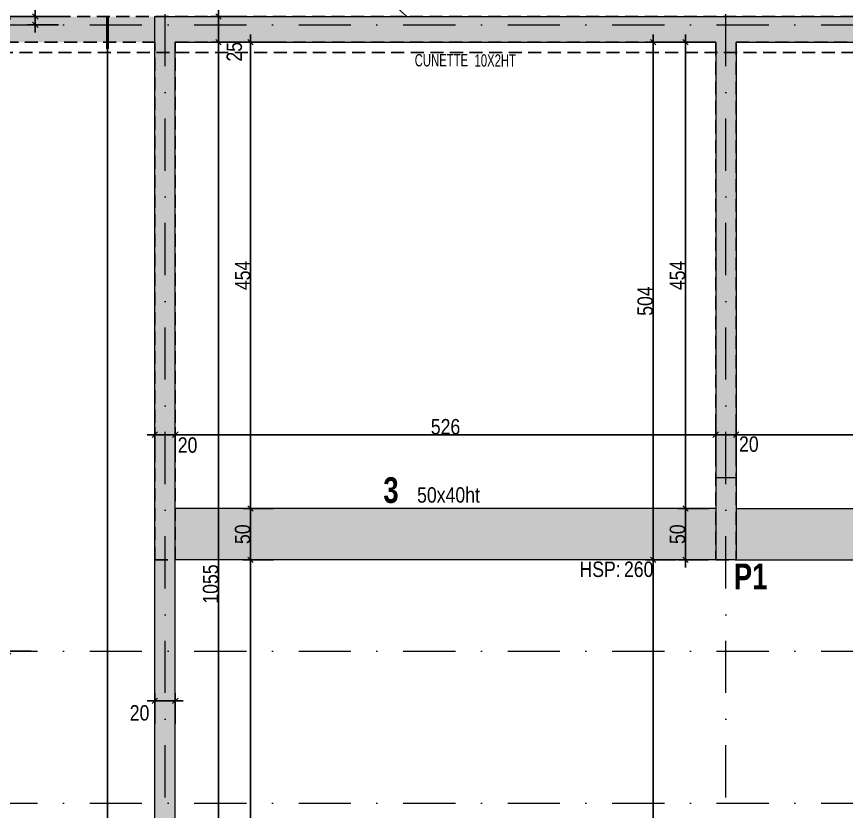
# Model space of a CAD drawing. Header units: centimetres. Extents: x 10803 to 23268, y -4986 to -786.
# Drawn here: x 13405 to 14213, y -2868 to -2094 of the extents above; entities that cross this region are included whole.
import ezdxf
from ezdxf.enums import TextEntityAlignment as Align

# ---------------------------------------------------------------- set-up
doc = ezdxf.new("R2010")
doc.units = ezdxf.units.CM
doc.header["$PDMODE"] = 1
doc.header["$PDSIZE"] = -2
doc.linetypes.add('CACHEX2', pattern=[19.05, 12.7, -6.35])
doc.linetypes.add('TIRETPTX2', pattern=[50.8, 25.4, -12.7, 0, -12.7])
for name, color, linetype in [('01_cote_gen', 4, 'Continuous'), ('01_linteaux', 2, 'Continuous'), ('01_murs_sup', 2, 'CACHEX2'), ('01_poch_BN', 9, 'Continuous'), ('01_poch_murs', 253, 'Continuous'), ('01_poch_poteaux', 250, 'Continuous'), ('01_texte', 230, 'Continuous'), ('AA_COTES', 2, 'Continuous')]:
    doc.layers.add(name, color=color, linetype=linetype)
doc.layers.add('01_murs_coup', color=5, linetype='Continuous', lineweight=60)
doc.layers.add('01_tram_axes', color=2, linetype='TIRETPTX2', lineweight=9)
doc.styles.add('ARIAL NA', font='ARIALN.TTF')
doc.styles.add('Arial Narrow', font='ARIALN.TTF')
doc.styles.add('impact', font='impact.ttf')
doc.styles.add('STYLE2', font='ARIALN.TTF')
doc.dimstyles.new('JB50', dxfattribs={"dimscale": 0.1, "dimtxt": 150, "dimasz": 15, "dimexe": 0.1, "dimexo": 0.1, "dimgap": 0.09, "dimtad": 1, "dimdec": 1, "dimdsep": 46, "dimtxsty": 'STYLE2', "dimblk1": 'BOND_G', "dimblk2": 'BOND_D', "dimsah": 1, "dimcen": 1.5, "dimdle": 0.01, "dimse1": 1, "dimse2": 1, "dimclrd": 4, "dimclre": 2, "dimclrt": 6, "dimazin": 2, "dimtfac": 2.333333, "dimtdec": 1, "dimtix": 1, "dimtmove": 2, "dimatfit": 3, "dimldrblk": 'BOND_G', "dimfxl": 1, "dimtolj": 1, "dimtzin": 0, "dimarcsym": 0})
pattern_1 = [(135, (-5244.812, -7128.725), (-11.22532, 9e-16), [7.9375, -7.9375])]

# ---------------------------------------------------------------- blocks, each defined once
blk = doc.blocks.new('BOND_G')
at = {"layer": 'AA_COTES', "color": 0}
for p, q in [((0, -5), (0, 15)), ((5, 0), (-5, 0)), ((1.77, 1.77), (-1.77, -1.77))]:
    blk.add_line(p, q, dxfattribs=at)
blk = doc.blocks.new('BOND_D')
at = {"layer": 'AA_COTES', "color": 0}
for p, q in [((5, 0), (-5, 0)), ((-1.77, -1.77), (1.77, 1.77)), ((0, 5), (0, -15))]:
    blk.add_line(p, q, dxfattribs=at)
blk = doc.blocks.new('*D1423')
at = {"layer": '01_cote_gen', "color": 4, "lineweight": -2, "transparency": 16777216}
blk.add_line((13540.97, -2500.72), (13557.97, -2500.72), dxfattribs=at)
at = {"layer": 'Defpoints', "color": 0, "lineweight": 0, "transparency": 16777216}
for p in [(13539.47, -2499.55), (13559.47, -2499.55), (13559.47, -2500.72)]:
    blk.add_point(p, dxfattribs=at)
at = {"layer": '01_cote_gen', "color": 4, "lineweight": -2, "transparency": 16777216, "xscale": 1.5, "yscale": 1.5, "zscale": 1.5, "rotation": 180}
blk.add_blockref('BOND_G', (13539.47, -2500.72), dxfattribs=at)
at = {"layer": '01_cote_gen', "color": 4, "lineweight": -2, "transparency": 16777216, "xscale": 1.5, "yscale": 1.5, "zscale": 1.5}
blk.add_blockref('BOND_D', (13559.47, -2500.72), dxfattribs=at)
at = {"layer": '01_cote_gen', "color": 6, "lineweight": 0, "transparency": 16777216, "insert": (13571.4, -2510.91), "char_height": 15, "attachment_point": 5, "style": 'STYLE2'}
blk.add_mtext('\\A1;20', dxfattribs=at)
blk = doc.blocks.new('*D1424')
at = {"layer": '01_cote_gen', "color": 4, "lineweight": -2, "transparency": 16777216}
blk.add_line((13560.97, -2500.72), (14083.97, -2500.72), dxfattribs=at)
at = {"layer": 'Defpoints', "color": 0, "lineweight": 0, "transparency": 16777216}
for p in [(14085.47, -2500.72), (13559.47, -2536.85), (14085.47, -2536.85)]:
    blk.add_point(p, dxfattribs=at)
at = {"layer": '01_cote_gen', "color": 4, "lineweight": -2, "transparency": 16777216, "xscale": 1.5, "yscale": 1.5, "zscale": 1.5, "rotation": 180}
blk.add_blockref('BOND_G', (13559.47, -2500.72), dxfattribs=at)
at = {"layer": '01_cote_gen', "color": 4, "lineweight": -2, "transparency": 16777216, "xscale": 1.5, "yscale": 1.5, "zscale": 1.5}
blk.add_blockref('BOND_D', (14085.47, -2500.72), dxfattribs=at)
at = {"layer": '01_cote_gen', "color": 6, "lineweight": 0, "transparency": 16777216, "insert": (13822.47, -2493.06), "char_height": 15, "attachment_point": 5, "style": 'STYLE2'}
blk.add_mtext('\\A1;526', dxfattribs=at)
blk = doc.blocks.new('*D1425')
at = {"layer": '01_cote_gen', "color": 4, "lineweight": -2, "transparency": 16777216}
blk.add_line((14086.97, -2500.72), (14103.97, -2500.72), dxfattribs=at)
at = {"layer": 'Defpoints', "color": 0, "lineweight": 0, "transparency": 16777216}
for p in [(14105.47, -2500.72), (14105.47, -2515.87), (14085.47, -2536.85)]:
    blk.add_point(p, dxfattribs=at)
at = {"layer": '01_cote_gen', "color": 4, "lineweight": -2, "transparency": 16777216, "xscale": 1.5, "yscale": 1.5, "zscale": 1.5, "rotation": 180}
blk.add_blockref('BOND_G', (14085.47, -2500.72), dxfattribs=at)
at = {"layer": '01_cote_gen', "color": 4, "lineweight": -2, "transparency": 16777216, "xscale": 1.5, "yscale": 1.5, "zscale": 1.5}
blk.add_blockref('BOND_D', (14105.47, -2500.72), dxfattribs=at)
at = {"layer": '01_cote_gen', "color": 6, "lineweight": 0, "transparency": 16777216, "insert": (14117.71, -2509.97), "char_height": 15, "attachment_point": 5, "style": 'STYLE2'}
blk.add_mtext('\\A1;20', dxfattribs=at)
blk = doc.blocks.new('*D1426')
at = {"layer": '01_cote_gen', "color": 4, "lineweight": -2, "transparency": 16777216}
blk.add_line((14106.97, -2500.72), (14617.97, -2500.72), dxfattribs=at)
at = {"layer": 'Defpoints', "color": 0, "lineweight": 0, "transparency": 16777216}
for p in [(14619.47, -2500.72), (14105.47, -2515.87), (14619.47, -2568.3)]:
    blk.add_point(p, dxfattribs=at)
at = {"layer": '01_cote_gen', "color": 4, "lineweight": -2, "transparency": 16777216, "xscale": 1.5, "yscale": 1.5, "zscale": 1.5, "rotation": 180}
blk.add_blockref('BOND_G', (14105.47, -2500.72), dxfattribs=at)
at = {"layer": '01_cote_gen', "color": 4, "lineweight": -2, "transparency": 16777216, "xscale": 1.5, "yscale": 1.5, "zscale": 1.5}
blk.add_blockref('BOND_D', (14619.47, -2500.72), dxfattribs=at)
at = {"layer": '01_cote_gen', "color": 6, "lineweight": 0, "transparency": 16777216, "insert": (14362.47, -2493.06), "char_height": 15, "attachment_point": 5, "style": 'STYLE2'}
blk.add_mtext('\\A1;514', dxfattribs=at)
blk = doc.blocks.new('*D1825')
at = {"layer": '01_cote_gen', "color": 4, "lineweight": -2, "transparency": 16777216}
blk.add_line((13367.37, -3042.11), (13367.37, -2095.11), dxfattribs=at)
at = {"layer": 'Defpoints', "color": 0, "lineweight": 0, "transparency": 16777216}
for p in [(13367.37, -2093.61), (13539.47, -2093.61), (13539.47, -3043.61)]:
    blk.add_point(p, dxfattribs=at)
at = {"layer": '01_cote_gen', "color": 4, "lineweight": -2, "transparency": 16777216, "xscale": 1.5, "yscale": 1.5, "zscale": 1.5}
for name, p, rotation in [('BOND_D', (13367.37, -2093.61), 90), ('BOND_G', (13367.37, -3043.61), 270)]:
    blk.add_blockref(name, p, dxfattribs=dict(at, rotation=rotation))
at = {"layer": '01_cote_gen', "color": 6, "lineweight": 0, "transparency": 16777216, "insert": (13359.7, -2568.61), "char_height": 15, "attachment_point": 5, "rotation": 90, "style": 'STYLE2'}
blk.add_mtext('\\A1;950', dxfattribs=at)
blk = doc.blocks.new('*D1826')
at = {"layer": '01_cote_gen', "color": 4, "lineweight": -2, "transparency": 16777216}
blk.add_line((13396.68, -2710.11), (13396.68, -2095.11), dxfattribs=at)
at = {"layer": 'Defpoints', "color": 0, "lineweight": 0, "transparency": 16777216}
for p in [(13389.87, -2093.61), (13396.68, -2093.61), (13415.03, -2711.61)]:
    blk.add_point(p, dxfattribs=at)
at = {"layer": '01_cote_gen', "color": 4, "lineweight": -2, "transparency": 16777216, "xscale": 1.5, "yscale": 1.5, "zscale": 1.5}
for name, p, rotation in [('BOND_D', (13396.68, -2093.61), 90), ('BOND_G', (13396.68, -2711.61), 270)]:
    blk.add_blockref(name, p, dxfattribs=dict(at, rotation=rotation))
at = {"layer": '01_cote_gen', "color": 6, "lineweight": 0, "transparency": 16777216, "insert": (13389.02, -2402.61), "char_height": 15, "attachment_point": 5, "rotation": 90, "style": 'STYLE2'}
blk.add_mtext('\\A1;618', dxfattribs=at)
blk = doc.blocks.new('*D1827')
at = {"layer": '01_cote_gen', "color": 4, "lineweight": -2, "transparency": 16777216}
blk.add_line((13423.17, -2100.11), (13423.17, -2095.11), dxfattribs=at)
at = {"layer": 'Defpoints', "color": 0, "lineweight": 0, "transparency": 16777216}
for p in [(13423.17, -2093.61), (13470.83, -2093.61), (13476.36, -2101.61)]:
    blk.add_point(p, dxfattribs=at)
at = {"layer": '01_cote_gen', "color": 4, "lineweight": -2, "transparency": 16777216, "xscale": 1.5, "yscale": 1.5, "zscale": 1.5}
for name, p, rotation in [('BOND_D', (13423.17, -2093.61), 90), ('BOND_G', (13423.17, -2101.61), 270)]:
    blk.add_blockref(name, p, dxfattribs=dict(at, rotation=rotation))
at = {"layer": '01_cote_gen', "color": 6, "lineweight": 0, "transparency": 16777216, "insert": (13413.8, -2080.6), "char_height": 15, "attachment_point": 5, "rotation": 90, "style": 'STYLE2'}
blk.add_mtext('\\A1;8', dxfattribs=at)
blk = doc.blocks.new('*D1833')
at = {"layer": '01_cote_gen', "color": 4, "lineweight": -2, "transparency": 16777216}
blk.add_line((13601.52, -3172.11), (13601.52, -2120.11), dxfattribs=at)
at = {"layer": 'Defpoints', "color": 0, "lineweight": 0, "transparency": 16777216}
for p in [(13601.52, -2118.61), (13635.68, -2118.61), (13647.52, -3173.61)]:
    blk.add_point(p, dxfattribs=at)
at = {"layer": '01_cote_gen', "color": 4, "lineweight": -2, "transparency": 16777216, "xscale": 1.5, "yscale": 1.5, "zscale": 1.5}
for name, p, rotation in [('BOND_D', (13601.52, -2118.61), 90), ('BOND_G', (13601.52, -3173.61), 270)]:
    blk.add_blockref(name, p, dxfattribs=dict(at, rotation=rotation))
at = {"layer": '01_cote_gen', "color": 6, "lineweight": 0, "transparency": 16777216, "insert": (13593.85, -2646.11), "char_height": 15, "attachment_point": 5, "rotation": 90, "style": 'STYLE2'}
blk.add_mtext('\\A1;1055', dxfattribs=at)
blk = doc.blocks.new('*D1837')
at = {"layer": '01_cote_gen', "color": 4, "lineweight": -2, "transparency": 16777216}
blk.add_line((13632.67, -3172.11), (13632.67, -2624.11), dxfattribs=at)
at = {"layer": 'Defpoints', "color": 0, "lineweight": 0, "transparency": 16777216}
for p in [(13632.67, -2622.61), (13723.71, -2622.61), (13649.15, -3173.61)]:
    blk.add_point(p, dxfattribs=at)
at = {"layer": '01_cote_gen', "color": 4, "lineweight": -2, "transparency": 16777216, "xscale": 1.5, "yscale": 1.5, "zscale": 1.5}
for name, p, rotation in [('BOND_D', (13632.67, -2622.61), 90), ('BOND_G', (13632.67, -3173.61), 270)]:
    blk.add_blockref(name, p, dxfattribs=dict(at, rotation=rotation))
at = {"layer": '01_cote_gen', "color": 6, "lineweight": 0, "transparency": 16777216, "insert": (13625, -2898.11), "char_height": 15, "attachment_point": 5, "rotation": 90, "style": 'STYLE2'}
blk.add_mtext('\\A1;551', dxfattribs=at)
blk = doc.blocks.new('*D1838')
at = {"layer": '01_cote_gen', "color": 4, "lineweight": -2, "transparency": 16777216}
blk.add_line((13632.67, -2621.11), (13632.67, -2574.11), dxfattribs=at)
at = {"layer": 'Defpoints', "color": 0, "lineweight": 0, "transparency": 16777216}
for p in [(13632.67, -2572.61), (13697.46, -2572.61), (13697.46, -2622.61)]:
    blk.add_point(p, dxfattribs=at)
at = {"layer": '01_cote_gen', "color": 4, "lineweight": -2, "transparency": 16777216, "xscale": 1.5, "yscale": 1.5, "zscale": 1.5}
for name, p, rotation in [('BOND_D', (13632.67, -2572.61), 90), ('BOND_G', (13632.67, -2622.61), 270)]:
    blk.add_blockref(name, p, dxfattribs=dict(at, rotation=rotation))
at = {"layer": '01_cote_gen', "color": 6, "lineweight": 0, "transparency": 16777216, "insert": (13625, -2597.61), "char_height": 15, "attachment_point": 5, "rotation": 90, "style": 'STYLE2'}
blk.add_mtext('\\A1;50', dxfattribs=at)
blk = doc.blocks.new('*D1839')
at = {"layer": '01_cote_gen', "color": 4, "lineweight": -2, "transparency": 16777216}
blk.add_line((13632.67, -2571.11), (13632.67, -2120.11), dxfattribs=at)
at = {"layer": 'Defpoints', "color": 0, "lineweight": 0, "transparency": 16777216}
for p in [(13632.67, -2118.61), (13679.96, -2118.61), (13679.96, -2572.61)]:
    blk.add_point(p, dxfattribs=at)
at = {"layer": '01_cote_gen', "color": 4, "lineweight": -2, "transparency": 16777216, "xscale": 1.5, "yscale": 1.5, "zscale": 1.5}
for name, p, rotation in [('BOND_D', (13632.67, -2118.61), 90), ('BOND_G', (13632.67, -2572.61), 270)]:
    blk.add_blockref(name, p, dxfattribs=dict(at, rotation=rotation))
at = {"layer": '01_cote_gen', "color": 6, "lineweight": 0, "transparency": 16777216, "insert": (13625.03, -2345.61), "char_height": 15, "attachment_point": 5, "rotation": 90, "style": 'STYLE2'}
blk.add_mtext('\\A1;454', dxfattribs=at)
blk = doc.blocks.new('*D1846')
at = {"layer": '01_cote_gen', "color": 4, "lineweight": -2, "transparency": 16777216}
blk.add_line((14024.55, -3222.14), (14024.55, -2624.11), dxfattribs=at)
at = {"layer": 'Defpoints', "color": 0, "lineweight": 0, "transparency": 16777216}
for p in [(14024.55, -2622.61), (14179.69, -2622.61), (14163.63, -3223.64)]:
    blk.add_point(p, dxfattribs=at)
at = {"layer": '01_cote_gen', "color": 4, "lineweight": -2, "transparency": 16777216, "xscale": 1.5, "yscale": 1.5, "zscale": 1.5}
for name, p, rotation in [('BOND_D', (14024.55, -2622.61), 90), ('BOND_G', (14024.55, -3223.64), 270)]:
    blk.add_blockref(name, p, dxfattribs=dict(at, rotation=rotation))
at = {"layer": '01_cote_gen', "color": 6, "lineweight": 0, "transparency": 16777216, "insert": (14016.88, -2923.13), "char_height": 15, "attachment_point": 5, "rotation": 90, "style": 'STYLE2'}
blk.add_mtext('\\A1;601', dxfattribs=at)
blk = doc.blocks.new('*D1847')
at = {"layer": '01_cote_gen', "color": 4, "lineweight": -2, "transparency": 16777216}
blk.add_line((14024.55, -2621.11), (14024.55, -2120.11), dxfattribs=at)
at = {"layer": 'Defpoints', "color": 0, "lineweight": 0, "transparency": 16777216}
for p in [(14024.55, -2118.61), (14061.06, -2118.61), (14047.05, -2622.61)]:
    blk.add_point(p, dxfattribs=at)
at = {"layer": '01_cote_gen', "color": 4, "lineweight": -2, "transparency": 16777216, "xscale": 1.5, "yscale": 1.5, "zscale": 1.5}
for name, p, rotation in [('BOND_D', (14024.55, -2118.61), 90), ('BOND_G', (14024.55, -2622.61), 270)]:
    blk.add_blockref(name, p, dxfattribs=dict(at, rotation=rotation))
at = {"layer": '01_cote_gen', "color": 6, "lineweight": 0, "transparency": 16777216, "insert": (14016.88, -2370.61), "char_height": 15, "attachment_point": 5, "rotation": 90, "style": 'STYLE2'}
blk.add_mtext('\\A1;504', dxfattribs=at)
blk = doc.blocks.new('*D1848')
at = {"layer": '01_cote_gen', "color": 4, "lineweight": -2, "transparency": 16777216}
blk.add_line((14055.97, -2621.11), (14055.97, -2574.11), dxfattribs=at)
at = {"layer": 'Defpoints', "color": 0, "lineweight": 0, "transparency": 16777216}
for p in [(14055.97, -2572.61), (14071.98, -2572.61), (14047.05, -2622.61)]:
    blk.add_point(p, dxfattribs=at)
at = {"layer": '01_cote_gen', "color": 4, "lineweight": -2, "transparency": 16777216, "xscale": 1.5, "yscale": 1.5, "zscale": 1.5}
for name, p, rotation in [('BOND_D', (14055.97, -2572.61), 90), ('BOND_G', (14055.97, -2622.61), 270)]:
    blk.add_blockref(name, p, dxfattribs=dict(at, rotation=rotation))
at = {"layer": '01_cote_gen', "color": 6, "lineweight": 0, "transparency": 16777216, "insert": (14048.3, -2597.61), "char_height": 15, "attachment_point": 5, "rotation": 90, "style": 'STYLE2'}
blk.add_mtext('\\A1;50', dxfattribs=at)
blk = doc.blocks.new('*D1849')
at = {"layer": '01_cote_gen', "color": 4, "lineweight": -2, "transparency": 16777216}
blk.add_line((14055.97, -2571.11), (14055.97, -2120.11), dxfattribs=at)
at = {"layer": 'Defpoints', "color": 0, "lineweight": 0, "transparency": 16777216}
for p in [(14047.05, -2118.61), (14055.97, -2118.61), (14181.06, -2572.61)]:
    blk.add_point(p, dxfattribs=at)
at = {"layer": '01_cote_gen', "color": 4, "lineweight": -2, "transparency": 16777216, "xscale": 1.5, "yscale": 1.5, "zscale": 1.5}
for name, p, rotation in [('BOND_D', (14055.97, -2118.61), 90), ('BOND_G', (14055.97, -2572.61), 270)]:
    blk.add_blockref(name, p, dxfattribs=dict(at, rotation=rotation))
at = {"layer": '01_cote_gen', "color": 6, "lineweight": 0, "transparency": 16777216, "insert": (14048.33, -2345.61), "char_height": 15, "attachment_point": 5, "rotation": 90, "style": 'STYLE2'}
blk.add_mtext('\\A1;454', dxfattribs=at)
blk = doc.blocks.new('*D1852')
at = {"layer": '01_cote_gen', "color": 4, "lineweight": -2, "transparency": 16777216}
blk.add_line((13601.52, -2117.11), (13601.52, -2095.11), dxfattribs=at)
at = {"layer": 'Defpoints', "color": 0, "lineweight": 0, "transparency": 16777216}
for p in [(13601.52, -2093.61), (13609.02, -2093.61), (13609.02, -2118.61)]:
    blk.add_point(p, dxfattribs=at)
at = {"layer": '01_cote_gen', "color": 4, "lineweight": -2, "transparency": 16777216, "xscale": 1.5, "yscale": 1.5, "zscale": 1.5}
for name, p, rotation in [('BOND_D', (13601.52, -2093.61), 90), ('BOND_G', (13601.52, -2118.61), 270)]:
    blk.add_blockref(name, p, dxfattribs=dict(at, rotation=rotation))
at = {"layer": '01_cote_gen', "color": 6, "lineweight": 0, "transparency": 16777216, "insert": (13616.94, -2127.88), "char_height": 15, "attachment_point": 5, "rotation": 90, "style": 'STYLE2'}
blk.add_mtext('\\A1;25', dxfattribs=at)
blk = doc.blocks.new('*D1867')
at = {"layer": '01_cote_gen', "color": 4, "lineweight": -2, "transparency": 16777216}
blk.add_line((13540.97, -2759.81), (13557.97, -2759.81), dxfattribs=at)
at = {"layer": 'Defpoints', "color": 0, "lineweight": 0, "transparency": 16777216}
for p in [(13559.47, -2759.81), (13539.47, -2785.77), (13559.47, -2785.77)]:
    blk.add_point(p, dxfattribs=at)
at = {"layer": '01_cote_gen', "color": 4, "lineweight": -2, "transparency": 16777216, "xscale": 1.5, "yscale": 1.5, "zscale": 1.5, "rotation": 180}
blk.add_blockref('BOND_G', (13539.47, -2759.81), dxfattribs=at)
at = {"layer": '01_cote_gen', "color": 4, "lineweight": -2, "transparency": 16777216, "xscale": 1.5, "yscale": 1.5, "zscale": 1.5}
blk.add_blockref('BOND_D', (13559.47, -2759.81), dxfattribs=at)
at = {"layer": '01_cote_gen', "color": 6, "lineweight": 0, "transparency": 16777216, "insert": (13524.65, -2771.66), "char_height": 15, "attachment_point": 5, "style": 'STYLE2'}
blk.add_mtext('\\A1;20', dxfattribs=at)

msp = doc.modelspace()

# ---------------------------------------------------------------- hatches: boundary and pattern name
at = {"layer": '01_murs_sup'}
h = msp.add_hatch(dxfattribs=at)
h.set_pattern_fill('DASH', color=256, scale=2.5, angle=135)
h.set_pattern_definition(pattern_1)
h.paths.add_polyline_path([(12680.87, -2093.61), (12505.94, -2093.61), (12505.94, -2118.61), (12660.87, -2118.61), (12660.87, -2622.61), (12680.87, -2622.61)])
h.paths.add_polyline_path([(14919.47, -2093.61), (12682.87, -2093.61), (12682.87, -2622.61), (12702.87, -2622.61), (12702.87, -2118.61), (13259.74, -2118.61), (13259.74, -2128.61), (13279.74, -2128.61), (13279.74, -2118.61), (13539.47, -2118.61), (13539.47, -2128.61), (13559.47, -2128.61), (13559.47, -2118.61), (14085.47, -2118.61), (14085.47, -2128.61), (14105.47, -2128.61), (14105.47, -2118.61), (14619.47, -2118.61), (14619.47, -2128.61), (14639.47, -2128.61), (14639.47, -2118.61), (14899.47, -2118.61), (14899.47, -2622.61), (14919.47, -2622.61)])
h.paths.add_polyline_path([(13279.74, -2128.61), (13259.74, -2128.61), (13259.74, -2622.61), (13279.74, -2622.61)], flags=17)
h = msp.add_hatch(dxfattribs=at)
h.set_pattern_fill('DASH', color=256, scale=2.5, angle=135)
h.set_pattern_definition(pattern_1)
h.paths.add_polyline_path([(14639.47, -2128.61), (14619.47, -2128.61), (14619.47, -2622.61), (14639.47, -2622.61)])
h.paths.add_polyline_path([(14105.47, -2128.61), (14085.47, -2128.61), (14085.47, -2622.61), (14105.47, -2622.61)])
h.paths.add_polyline_path([(13559.47, -2128.61), (13539.47, -2128.61), (13539.47, -2622.61), (13559.47, -2622.61)])
at = {"layer": '01_poch_BN', "lineweight": 0}
h = msp.add_hatch(color=256, dxfattribs=at)
h.dxf.hatch_style = 1
h.paths.add_polyline_path([(14085.47, -2572.61), (13559.47, -2572.61), (13559.47, -2622.61), (14085.47, -2622.61)])
h.paths.add_polyline_path([(14619.47, -2572.61), (14105.47, -2572.61), (14105.47, -2622.61), (14619.47, -2622.61)])
h.paths.add_polyline_path([(14899.47, -2572.61), (14639.47, -2572.61), (14639.47, -2622.61), (14899.47, -2622.61)])
h.paths.add_polyline_path([(15508.48, -2572.61), (14919.47, -2572.61), (14919.47, -2622.61), (15508.48, -2622.61)])
h.paths.add_polyline_path([(16263.47, -2572.61), (15533.48, -2572.61), (15533.48, -2622.61), (16263.47, -2622.61)])
at = {"layer": '01_poch_murs', "lineweight": 0}
h = msp.add_hatch(color=256, dxfattribs=at)
h.dxf.hatch_style = 1
h.paths.add_polyline_path([(16283.47, -2093.61), (13539.47, -2093.61), (13539.47, -2959.75), (13559.47, -2959.75), (13559.47, -2118.61), (14085.47, -2118.61), (14085.47, -2542.61), (14105.47, -2542.61), (14105.47, -2118.61), (14619.47, -2118.61), (14619.47, -2542.61), (14639.47, -2542.61), (14639.47, -2118.61), (14899.47, -2118.61), (14899.47, -2542.61), (14919.47, -2542.61), (14919.47, -2118.61), (15508.48, -2118.61), (15508.48, -2542.61), (15533.48, -2542.61), (15533.48, -2118.61), (16263.47, -2118.61), (16263.47, -2542.61), (16283.47, -2542.61)])
at = {"layer": '01_poch_poteaux', "lineweight": 0}
h = msp.add_hatch(color=256, dxfattribs=at)
h.dxf.hatch_style = 1
h.paths.add_polyline_path([(14105.47, -2542.61), (14085.47, -2542.61), (14085.47, -2622.61), (14105.47, -2622.61)])

# ---------------------------------------------------------------- linework, layer by layer
at = {"layer": '01_linteaux', "lineweight": 0}
for p, q in [((14085.47, -2572.61), (13559.47, -2572.61)), ((14105.47, -2572.61), (14619.47, -2572.61)), ((14085.47, -2622.61), (13559.47, -2622.61)), ((14105.47, -2622.61), (14619.47, -2622.61))]:
    msp.add_line(p, q, dxfattribs=at)
at = {"layer": '01_murs_coup', "lineweight": 18}
for p, q in [((13539.47, -2093.61), (16283.47, -2093.61)), ((13539.47, -3043.61), (13539.47, -2093.61)), ((13559.47, -2118.61), (14085.47, -2118.61)), ((13559.47, -3063.61), (13559.47, -2118.61)), ((14085.47, -2118.61), (14085.47, -2622.61)), ((14105.47, -2118.61), (14105.47, -2622.61))]:
    msp.add_line(p, q, dxfattribs=at)
at = {"layer": '01_murs_coup', "lineweight": 5}
msp.add_line((14105.47, -2118.61), (14619.47, -2118.61), dxfattribs=at)
at = {"layer": '01_murs_coup', "lineweight": 0}
msp.add_line((14105.47, -2622.61), (14085.47, -2622.61), dxfattribs=at)
at = {"layer": '01_murs_sup'}
for p, q in [((12682.87, -2093.61), (14919.47, -2093.61)), ((12682.87, -2093.61), (14919.47, -2093.61)), ((13279.74, -2118.61), (13539.47, -2118.61)), ((13539.47, -2622.61), (13539.47, -2118.61)), ((13559.47, -2622.61), (13559.47, -2118.61)), ((13559.47, -2118.61), (14085.47, -2118.61)), ((14085.47, -2118.61), (14085.47, -2622.61)), ((14105.47, -2118.61), (14105.47, -2622.61)), ((14105.47, -2118.61), (14619.47, -2118.61)), ((12702.87, -2128.61), (14899.47, -2128.61)), ((13539.47, -2622.61), (13559.47, -2622.61)), ((14085.47, -2622.61), (14105.47, -2622.61))]:
    msp.add_line(p, q, dxfattribs=at)
at = {"layer": '01_poch_poteaux', "lineweight": 0}
msp.add_line((14105.47, -2542.61), (14085.47, -2542.61), dxfattribs=at)
at = {"layer": '01_texte'}
for p, q in [((13499.99, -1835.26), (13784.9, -2093.61)), ((13493.37, -3759.45), (13493.37, -2093.61))]:
    msp.add_line(p, q, dxfattribs=at)
at = {"layer": '01_texte', "const_width": 3}
msp.add_lwpolyline([(13493.37, -2125.09), (13493.37, -2093.61)], dxfattribs=at)
at = {"layer": '01_tram_axes', "ltscale": 2}
for p, q in [((13549.47, -3972.57), (13549.47, -1286.96)), ((14095.47, -3972.57), (14095.47, -1286.96)), ((11035.37, -2101.61), (18519.75, -2101.61)), ((11035.37, -2711.61), (18676.4, -2711.61)), ((11035.37, -2859.61), (18676.4, -2859.61))]:
    msp.add_line(p, q, dxfattribs=at)

# ---------------------------------------------------------------- texts
at = {"layer": '01_texte', "style": 'Arial Narrow', "width": 0.8}
for s, p in [('CUNETTE', (13818.46, -2145.71)), ('10X2HT', (13870.86, -2145.94))]:
    msp.add_text(s, height=12, dxfattribs=at).set_placement(p, align=Align.BOTTOM_CENTER)
at = {"layer": '01_texte', "style": 'impact'}
for s, p in [('3', (13776.85, -2574.63)), ('P1', (14135.81, -2658.71))]:
    msp.add_text(s, height=25, dxfattribs=at).set_placement(p, align=Align.BOTTOM_RIGHT)
at = {"layer": '01_texte', "style": 'ARIAL NA'}
for s, p in [('50x40ht', (13794.8, -2566.87)), ('HSP:', (13952.88, -2639.25)), ('260', (13996.16, -2639.25))]:
    msp.add_text(s, height=15, dxfattribs=at).set_placement(p)

# ---------------------------------------------------------------- dimensions: what is measured, and where the dimension line sits
at = {"layer": '01_cote_gen', "lineweight": 0}
for base, p1, p2, picture, middle in [((13423.17, -2093.61), (13476.36, -2101.61), (13470.83, -2093.61), '*D1827', (13413.8, -2080.6)), ((13601.52, -2093.61), (13609.02, -2118.61), (13609.02, -2093.61), '*D1852', (13616.94, -2127.88))]:
    dim = msp.add_linear_dim(base=base, p1=p1, p2=p2, angle=90, dimstyle='JB50', dxfattribs=at)
    dim.commit()
    dim.dimension.update_dxf_attribs({"geometry": picture, "text_midpoint": middle, "dimtype": 160})
for base, p1, p2, picture, middle in [((13367.37, -2093.61), (13539.47, -3043.61), (13539.47, -2093.61), '*D1825', (13359.7, -2568.61)), ((13396.68, -2093.61), (13415.03, -2711.61), (13389.87, -2093.61), '*D1826', (13389.02, -2402.61)), ((13601.52, -2118.61), (13647.52, -3173.61), (13635.68, -2118.61), '*D1833', (13593.85, -2646.11)), ((13632.67, -2118.61), (13679.96, -2572.61), (13679.96, -2118.61), '*D1839', (13625.03, -2345.61)), ((14024.55, -2118.61), (14047.05, -2622.61), (14061.06, -2118.61), '*D1847', (14016.88, -2370.61)), ((14055.97, -2118.61), (14181.06, -2572.61), (14047.05, -2118.61), '*D1849', (14048.33, -2345.61)), ((13632.67, -2572.61), (13697.46, -2622.61), (13697.46, -2572.61), '*D1838', (13625, -2597.61)), ((14055.97, -2572.61), (14047.05, -2622.61), (14071.98, -2572.61), '*D1848', (14048.3, -2597.61)), ((13632.67, -2622.61), (13649.15, -3173.61), (13723.71, -2622.61), '*D1837', (13625, -2898.11)), ((14024.55, -2622.61), (14163.63, -3223.64), (14179.69, -2622.61), '*D1846', (14016.88, -2923.13))]:
    dim = msp.add_linear_dim(base=base, p1=p1, p2=p2, angle=90, dimstyle='JB50', dxfattribs=at)
    dim.commit()
    dim.dimension.update_dxf_attribs({"geometry": picture, "text_midpoint": middle})
for base, p1, p2, picture, middle in [((14085.47, -2500.72), (13559.47, -2536.85), (14085.47, -2536.85), '*D1424', (13822.47, -2493.06)), ((14619.47, -2500.72), (14105.47, -2515.87), (14619.47, -2568.3), '*D1426', (14362.47, -2493.06))]:
    dim = msp.add_linear_dim(base=base, p1=p1, p2=p2, dimstyle='JB50', dxfattribs=at)
    dim.commit()
    dim.dimension.update_dxf_attribs({"geometry": picture, "text_midpoint": middle})
for base, p1, p2, picture, middle in [((13559.47, -2500.72), (13539.47, -2499.55), (13559.47, -2499.55), '*D1423', (13571.4, -2510.91)), ((14105.47, -2500.72), (14085.47, -2536.85), (14105.47, -2515.87), '*D1425', (14117.71, -2509.97)), ((13559.47, -2759.81), (13539.47, -2785.77), (13559.47, -2785.77), '*D1867', (13524.65, -2771.66))]:
    dim = msp.add_linear_dim(base=base, p1=p1, p2=p2, dimstyle='JB50', dxfattribs=at)
    dim.commit()
    dim.dimension.update_dxf_attribs({"geometry": picture, "text_midpoint": middle, "dimtype": 160})

doc.saveas('drawing.dxf')
